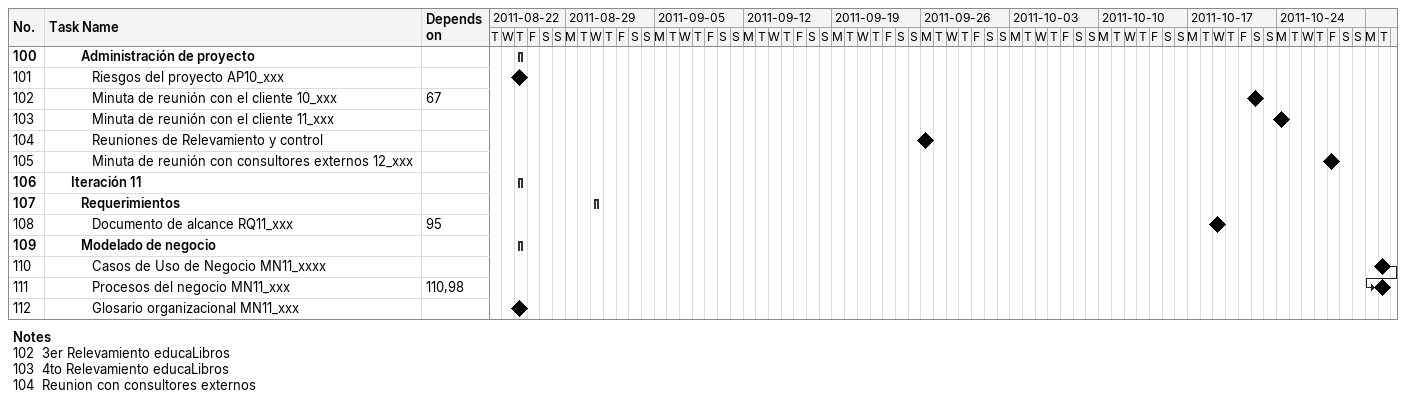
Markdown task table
| ID | Level | Task | Start | Finish | Predecessors |
|---|---|---|---|---|---|
| 100 | 4 | **Administración de proyecto** | 2011-08-25 | 2011-08-25 |  |
| 101 | 5 | Riesgos del proyecto AP10_xxx (milestone) | 2011-08-25 | 2011-08-25 |  |
| 102 | 5 | Minuta de reunión con el cliente 10_xxx (milestone) | 2011-10-22 | 2011-10-22 | 67 |
| 103 | 5 | Minuta de reunión con el cliente 11_xxx (milestone) | 2011-10-24 | 2011-10-24 |  |
| 104 | 5 | Reuniones de Relevamiento y control (milestone) | 2011-09-26 | 2011-09-26 |  |
| 105 | 5 | Minuta de reunión con consultores externos 12_xxx (milestone) | 2011-10-28 | 2011-10-28 |  |
| 106 | 3 | **Iteración 11** | 2011-08-25 | 2011-08-25 |  |
| 107 | 4 | **Requerimientos** | 2011-08-31 | 2011-08-31 |  |
| 108 | 5 | Documento de alcance RQ11_xxx (milestone) | 2011-10-19 | 2011-10-19 | 95 |
| 109 | 4 | **Modelado de negocio** | 2011-08-25 | 2011-08-25 |  |
| 110 | 5 | Casos de Uso de Negocio MN11_xxxx (milestone) | 2011-11-01 | 2011-11-01 |  |
| 111 | 5 | Procesos del negocio MN11_xxx (milestone) | 2011-11-01 | 2011-11-01 | 110, 98 |
| 112 | 5 | Glosario organizacional MN11_xxx (milestone) | 2011-08-25 | 2011-08-25 |  |

Notes
- 102: 3er Relevamiento educaLibros
- 103: 4to Relevamiento educaLibros
- 104: Reunion con consultores externos
